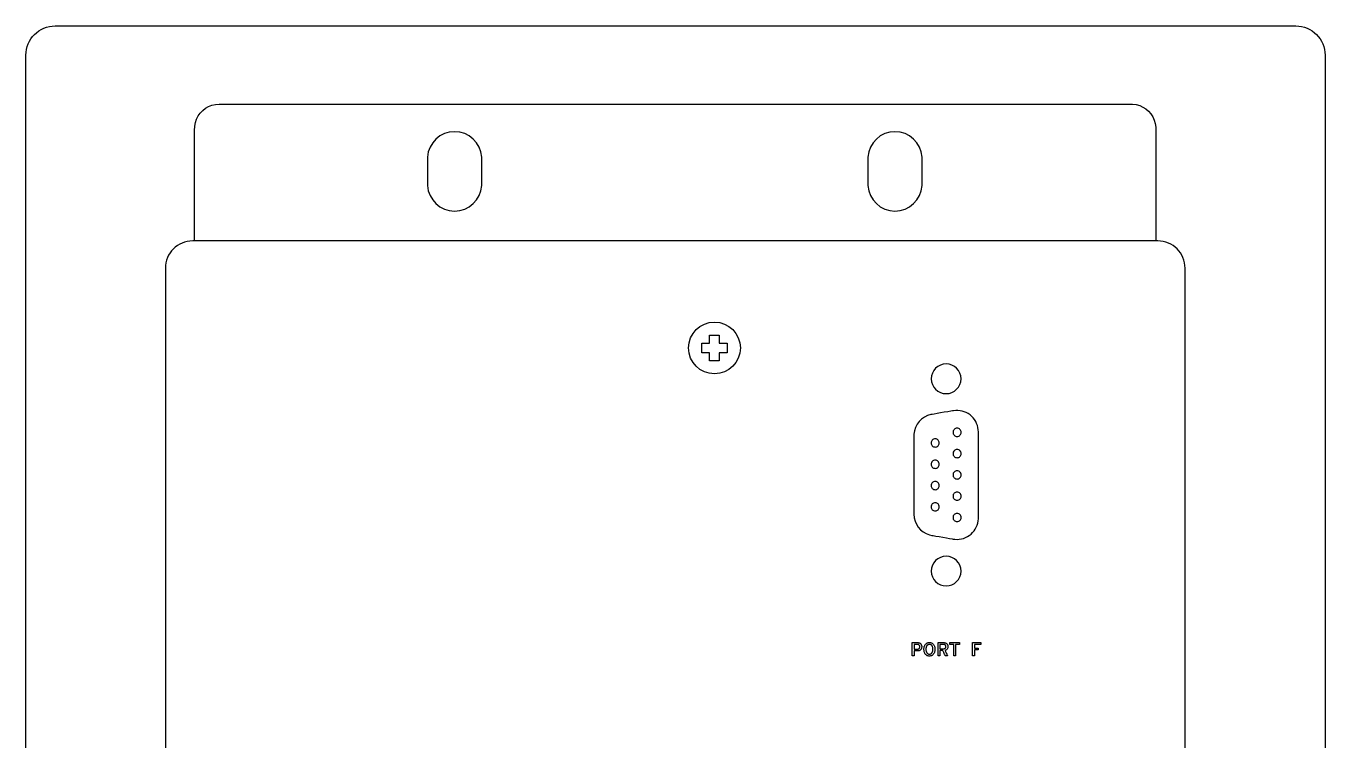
# Model space of a CAD drawing. Extents: x 1 to 47.7, y 0.2 to 33.3.
# Drawn here: x 20.13 to 26.78, y 17.17 to 20.82 of the extents above; entities that cross this region are included whole.
import ezdxf

# ---------------------------------------------------------------- set-up
doc = ezdxf.new("R2010")
doc.units = 0
doc.header["$MEASUREMENT"] = 0
for name, color, linetype in [('3_1__VERTICAL_RACK_MOUNT__', 7, 'CONTINUOUS'), ('3_2__VERTICAL_PANEL_MOUNT_', 7, 'CONTINUOUS'), ('4_0_____DWG', 7, 'CONTINUOUS')]:
    doc.layers.add(name, color=color, linetype=linetype)

msp = doc.modelspace()

# ---------------------------------------------------------------- linework, layer by layer
at = {"layer": '3_1__VERTICAL_RACK_MOUNT__'}
for points in [[(21.1165, 20.425), (21.1184, 20.425), (21.1241, 20.425), (21.1334, 20.425), (21.1464, 20.425), (21.1628, 20.425), (21.1826, 20.425), (21.2057, 20.425), (21.232, 20.425), (21.2614, 20.425), (21.2939, 20.425), (21.3293, 20.425), (21.3676, 20.425), (21.4087, 20.425), (21.4524, 20.425), (21.4987, 20.425), (21.5475, 20.425), (21.5987, 20.425), (21.6523, 20.425), (21.708, 20.425), (21.7659, 20.425), (21.8258, 20.425), (21.8877, 20.425), (22.017, 20.425), (22.153, 20.425), (22.295, 20.425), (22.4423, 20.425), (22.5942, 20.425), (22.7499, 20.425), (22.9087, 20.425), (23.2329, 20.425), (23.561, 20.425), (23.8871, 20.425), (24.0476, 20.425), (24.2055, 20.425), (24.36, 20.425), (24.5105, 20.425), (24.6561, 20.425), (24.7962, 20.425), (24.93, 20.425), (25.0569, 20.425), (25.1175, 20.425), (25.1761, 20.425), (25.2325, 20.425), (25.2868, 20.425), (25.3388, 20.425), (25.3884, 20.425), (25.4356, 20.425), (25.4802, 20.425), (25.5221, 20.425), (25.5613, 20.425), (25.5977, 20.425), (25.6312, 20.425), (25.6617, 20.425), (25.689, 20.425), (25.7132, 20.425), (25.7341, 20.425), (25.7517, 20.425), (25.7658, 20.425), (25.7763, 20.425), (25.7832, 20.425), (25.793, 20.4248), (25.8118, 20.4224), (25.8296, 20.4174), (25.8462, 20.4099), (25.8614, 20.4002), (25.875, 20.3884), (25.8867, 20.3748), (25.8965, 20.3596), (25.904, 20.343), (25.909, 20.3252), (25.9114, 20.3064), (25.9116, 20.3016), (25.9116, 20.2996), (25.9116, 20.2935), (25.9116, 20.2809), (25.9116, 20.2623), (25.9116, 20.2384), (25.9116, 20.2101), (25.9116, 20.178), (25.9116, 20.1429), (25.9116, 20.0661), (25.9116, 19.9856), (25.9116, 19.9069), (25.9116, 19.8701), (25.9116, 19.8359), (25.9116, 19.8049), (25.9116, 19.7781), (25.9116, 19.7559), (25.9116, 19.7392), (25.9116, 19.7287), (25.9116, 19.725), (25.9096, 19.725), (25.9036, 19.725), (25.8938, 19.725), (25.8802, 19.725), (25.8629, 19.725), (25.842, 19.725), (25.8177, 19.725), (25.79, 19.725), (25.7589, 19.725), (25.7247, 19.725), (25.6874, 19.725), (25.6471, 19.725), (25.6038, 19.725), (25.5577, 19.725), (25.5089, 19.725), (25.4575, 19.725), (25.4036, 19.725), (25.3472, 19.725), (25.2885, 19.725), (25.2275, 19.725), (25.1643, 19.725), (25.0991, 19.725), (24.9629, 19.725), (24.8197, 19.725), (24.67, 19.725), (24.5149, 19.725), (24.3548, 19.725), (24.1908, 19.725), (24.0234, 19.725), (23.6819, 19.725), (23.3363, 19.725), (22.9927, 19.725), (22.8236, 19.725), (22.6572, 19.725), (22.4944, 19.725), (22.336, 19.725), (22.1825, 19.725), (22.035, 19.725), (21.8939, 19.725), (21.8262, 19.725), (21.7603, 19.725), (21.6965, 19.725), (21.6347, 19.725), (21.5753, 19.725), (21.5181, 19.725), (21.4633, 19.725), (21.411, 19.725), (21.3613, 19.725), (21.3144, 19.725), (21.2702, 19.725), (21.2288, 19.725), (21.1905, 19.725), (21.1552, 19.725), (21.1231, 19.725), (21.0943, 19.725), (21.0688, 19.725), (21.0468, 19.725), (21.0283, 19.725), (21.0135, 19.725), (21.0024, 19.725), (20.9951, 19.725), (20.9918, 19.725), (20.9915, 19.7251), (20.9915, 19.7266), (20.9915, 19.735), (20.9915, 19.7497), (20.9915, 19.7701), (20.9915, 19.7955), (20.9915, 19.8251), (20.9915, 19.8584), (20.9915, 19.8944), (20.9915, 19.9326), (20.9915, 20.0125), (20.9915, 20.0924), (20.9915, 20.1306), (20.9915, 20.1666), (20.9915, 20.1998), (20.9915, 20.2295), (20.9915, 20.2549), (20.9915, 20.2753), (20.9915, 20.29), (20.9915, 20.2983), (20.9915, 20.2999), (20.9916, 20.3032), (20.9922, 20.3128), (20.9955, 20.3312), (21.0014, 20.3486), (21.0096, 20.3648), (21.0201, 20.3795), (21.0325, 20.3925), (21.0466, 20.4036), (21.0623, 20.4127), (21.0794, 20.4194), (21.0975, 20.4235), (21.1165, 20.425)], [(22.3221, 20.284), (22.2952, 20.2814), (22.27, 20.2739), (22.2471, 20.262), (22.2269, 20.2462), (22.2099, 20.2271), (22.1967, 20.205), (22.1877, 20.1805), (22.1834, 20.1541), (22.1831, 20.1427), (22.1831, 20.1317), (22.1831, 20.1141), (22.1831, 20.0924), (22.1831, 20.0695), (22.1831, 20.0479), (22.1831, 20.0303), (22.1831, 20.0193), (22.1834, 20.0078), (22.1877, 19.9814), (22.1967, 19.957), (22.2099, 19.9349), (22.2269, 19.9157), (22.2471, 19.9), (22.27, 19.8881), (22.2952, 19.8806), (22.3221, 19.878), (22.349, 19.8806), (22.3742, 19.8881), (22.3971, 19.9), (22.4173, 19.9157), (22.4343, 19.9349), (22.4475, 19.957), (22.4565, 19.9814), (22.4608, 20.0078), (22.4611, 20.0193), (22.4611, 20.0303), (22.4611, 20.0479), (22.4611, 20.0695), (22.4611, 20.0924), (22.4611, 20.1141), (22.4611, 20.1317), (22.4611, 20.1427), (22.4608, 20.1541), (22.4565, 20.1805), (22.4475, 20.205), (22.4343, 20.2271), (22.4173, 20.2462), (22.3971, 20.262), (22.3742, 20.2739), (22.349, 20.2814)], [(24.5766, 20.284), (24.5496, 20.2814), (24.5245, 20.2739), (24.5015, 20.262), (24.4813, 20.2462), (24.4644, 20.2271), (24.4512, 20.205), (24.4421, 20.1805), (24.4379, 20.1541), (24.4376, 20.1427), (24.4376, 20.1317), (24.4376, 20.1141), (24.4376, 20.0924), (24.4376, 20.0695), (24.4376, 20.0479), (24.4376, 20.0303), (24.4376, 20.0193), (24.4379, 20.0078), (24.4421, 19.9814), (24.4512, 19.957), (24.4644, 19.9349), (24.4813, 19.9157), (24.5015, 19.9), (24.5245, 19.8881), (24.5496, 19.8806), (24.5766, 19.878), (24.6035, 19.8806), (24.6287, 19.8881), (24.6516, 19.9), (24.6718, 19.9157), (24.6887, 19.9349), (24.702, 19.957), (24.711, 19.9814), (24.7153, 20.0078), (24.7156, 20.0193), (24.7156, 20.0303), (24.7156, 20.0479), (24.7156, 20.0695), (24.7156, 20.0924), (24.7156, 20.1141), (24.7156, 20.1317), (24.7156, 20.1427), (24.7153, 20.1541), (24.711, 20.1805), (24.702, 20.205), (24.6887, 20.2271), (24.6718, 20.2462), (24.6516, 20.262), (24.6287, 20.2739), (24.6035, 20.2814)]]:
    msp.add_lwpolyline(points, close=True, dxfattribs=at)
msp.add_lwpolyline([(26.0616, 17.1034), (26.0616, 17.1767), (26.0616, 17.2491), (26.0616, 17.3207), (26.0616, 17.3914), (26.0616, 17.4612), (26.0616, 17.5301), (26.0616, 17.5981), (26.0616, 17.6652), (26.0616, 17.7314), (26.0616, 17.7966), (26.0616, 17.8609), (26.0616, 17.9242), (26.0616, 17.9866), (26.0616, 18.0479), (26.0616, 18.1083), (26.0616, 18.1676), (26.0616, 18.2259), (26.0616, 18.2831), (26.0616, 18.3393), (26.0616, 18.3945), (26.0616, 18.4485), (26.0616, 18.5015), (26.0616, 18.5534), (26.0616, 18.6041), (26.0616, 18.6537), (26.0616, 18.7022), (26.0616, 18.7496), (26.0616, 18.7957), (26.0616, 18.8407), (26.0616, 18.8845), (26.0616, 18.9271), (26.0616, 18.9685), (26.0616, 19.0087), (26.0616, 19.0476), (26.0616, 19.0853), (26.0616, 19.1217), (26.0616, 19.1568), (26.0616, 19.1906), (26.0616, 19.2232), (26.0616, 19.2544), (26.0616, 19.2843), (26.0616, 19.3129), (26.0616, 19.3401), (26.0616, 19.3659), (26.0616, 19.3904), (26.0616, 19.4135), (26.0616, 19.4352), (26.0616, 19.4555), (26.0616, 19.4743), (26.0616, 19.4918), (26.0616, 19.5077), (26.0616, 19.5222), (26.0616, 19.5353), (26.0616, 19.5468), (26.0616, 19.5568), (26.0616, 19.5654), (26.0616, 19.5724), (26.0616, 19.5779), (26.0616, 19.5818), (26.0616, 19.5841), (26.0616, 19.5849), (26.0609, 19.5993), (26.0587, 19.6132), (26.0553, 19.6266), (26.0506, 19.6394), (26.0447, 19.6517), (26.0377, 19.6632), (26.0296, 19.674), (26.0206, 19.684), (26.0106, 19.693), (25.9999, 19.7011), (25.9883, 19.7081), (25.9761, 19.714), (25.9632, 19.7187), (25.9498, 19.7221), (25.9359, 19.7243), (25.9216, 19.725), (25.9207, 19.725), (25.918, 19.725), (25.9136, 19.725), (25.9074, 19.725), (25.8996, 19.725), (25.8901, 19.725), (25.8789, 19.725), (25.8661, 19.725), (25.8518, 19.725), (25.8359, 19.725), (25.8184, 19.725), (25.7995, 19.725), (25.7791, 19.725), (25.7572, 19.725), (25.734, 19.725), (25.7093, 19.725), (25.6833, 19.725), (25.656, 19.725), (25.6274, 19.725), (25.5975, 19.725), (25.5663, 19.725), (25.534, 19.725), (25.5004, 19.725), (25.4657, 19.725), (25.4299, 19.725), (25.3929, 19.725), (25.3549, 19.725), (25.3159, 19.725), (25.2758, 19.725), (25.2347, 19.725), (25.1927, 19.725), (25.1497, 19.725), (25.1059, 19.725), (25.0611, 19.725), (25.0155, 19.725), (24.9691, 19.725), (24.9219, 19.725), (24.8739, 19.725), (24.8252, 19.725), (24.7758, 19.725), (24.7258, 19.725), (24.675, 19.725), (24.6237, 19.725), (24.5717, 19.725), (24.4661, 19.725), (24.3585, 19.725), (24.2491, 19.725), (24.1381, 19.725), (24.0258, 19.725), (23.9123, 19.725), (23.7979, 19.725), (23.6828, 19.725), (23.4516, 19.725), (23.2203, 19.725), (23.1052, 19.725), (22.9909, 19.725), (22.8774, 19.725), (22.765, 19.725), (22.654, 19.725), (22.5446, 19.725), (22.437, 19.725), (22.3314, 19.725), (22.2795, 19.725), (22.2281, 19.725), (22.1774, 19.725), (22.1273, 19.725), (22.0779, 19.725), (22.0292, 19.725), (21.9812, 19.725), (21.934, 19.725), (21.8876, 19.725), (21.842, 19.725), (21.7973, 19.725), (21.7534, 19.725), (21.7105, 19.725), (21.6684, 19.725), (21.6274, 19.725), (21.5873, 19.725), (21.5482, 19.725), (21.5102, 19.725), (21.4733, 19.725), (21.4374, 19.725), (21.4027, 19.725), (21.3692, 19.725), (21.3368, 19.725), (21.3057, 19.725), (21.2758, 19.725), (21.2471, 19.725), (21.2198, 19.725), (21.1938, 19.725), (21.1692, 19.725), (21.1459, 19.725), (21.124, 19.725), (21.1036, 19.725), (21.0847, 19.725), (21.0673, 19.725), (21.0514, 19.725), (21.037, 19.725), (21.0242, 19.725), (21.0131, 19.725), (21.0036, 19.725), (20.9957, 19.725), (20.9895, 19.725), (20.9851, 19.725), (20.9824, 19.725), (20.9815, 19.725), (20.9672, 19.7243), (20.9533, 19.7221), (20.9399, 19.7187), (20.927, 19.714), (20.9148, 19.7081), (20.9033, 19.7011), (20.8925, 19.693), (20.8825, 19.684), (20.8735, 19.674), (20.8655, 19.6632), (20.8584, 19.6517), (20.8526, 19.6395), (20.8478, 19.6266), (20.8444, 19.6132), (20.8423, 19.5993), (20.8416, 19.585), (20.8416, 19.5842), (20.8416, 19.5818), (20.8416, 19.5779), (20.8416, 19.5724), (20.8416, 19.5654), (20.8416, 19.5569), (20.8416, 19.5468), (20.8416, 19.5353), (20.8416, 19.5222), (20.8416, 19.5077), (20.8416, 19.4918), (20.8416, 19.4743), (20.8416, 19.4555), (20.8416, 19.4352), (20.8416, 19.4135), (20.8416, 19.3904), (20.8416, 19.366), (20.8416, 19.3401), (20.8416, 19.3129), (20.8416, 19.2843), (20.8416, 19.2544), (20.8416, 19.2232), (20.8416, 19.1907), (20.8416, 19.1568), (20.8416, 19.1217), (20.8416, 19.0853), (20.8416, 19.0476), (20.8416, 19.0087), (20.8416, 18.9685), (20.8416, 18.9271), (20.8416, 18.8845), (20.8416, 18.8407), (20.8416, 18.7957), (20.8416, 18.7496), (20.8416, 18.7022), (20.8416, 18.6538), (20.8416, 18.6041), (20.8416, 18.5534), (20.8416, 18.5015), (20.8416, 18.4485), (20.8416, 18.3945), (20.8416, 18.3393), (20.8416, 18.2831), (20.8416, 18.2259), (20.8416, 18.1676), (20.8416, 18.1083), (20.8416, 18.0479), (20.8416, 17.9866), (20.8416, 17.9242), (20.8416, 17.8609), (20.8416, 17.7966), (20.8416, 17.7314), (20.8416, 17.6652), (20.8416, 17.5981), (20.8416, 17.5301), (20.8416, 17.4612), (20.8416, 17.3914), (20.8416, 17.3207), (20.8416, 17.2491), (20.8416, 17.1767), (20.8416, 17.1034)], dxfattribs=at)
at = {"layer": '3_2__VERTICAL_PANEL_MOUNT_'}
msp.add_lwpolyline([(20.128, 17.0984), (20.128, 17.1888), (20.128, 17.2784), (20.128, 17.3671), (20.128, 17.455), (20.128, 17.542), (20.128, 17.6281), (20.128, 17.7134), (20.128, 17.7977), (20.128, 17.8811), (20.128, 17.9636), (20.128, 18.0451), (20.128, 18.1257), (20.128, 18.2053), (20.128, 18.2839), (20.128, 18.3615), (20.128, 18.4381), (20.128, 18.5137), (20.128, 18.5882), (20.128, 18.6616), (20.128, 18.734), (20.128, 18.8053), (20.128, 18.8754), (20.128, 18.9445), (20.128, 19.0124), (20.128, 19.0792), (20.128, 19.1449), (20.128, 19.2093), (20.128, 19.2726), (20.128, 19.3347), (20.128, 19.3955), (20.128, 19.4552), (20.128, 19.5136), (20.128, 19.5707), (20.128, 19.6266), (20.128, 19.6812), (20.128, 19.7345), (20.128, 19.7865), (20.128, 19.8371), (20.128, 19.8864), (20.128, 19.9344), (20.128, 19.981), (20.128, 20.0262), (20.128, 20.07), (20.128, 20.1124), (20.128, 20.1534), (20.128, 20.193), (20.128, 20.2311), (20.128, 20.2677), (20.128, 20.3029), (20.128, 20.3365), (20.128, 20.3687), (20.128, 20.3993), (20.128, 20.4284), (20.128, 20.456), (20.128, 20.482), (20.128, 20.5064), (20.128, 20.5292), (20.128, 20.5505), (20.128, 20.5701), (20.128, 20.5881), (20.128, 20.6044), (20.128, 20.6191), (20.128, 20.6321), (20.128, 20.6434), (20.128, 20.653), (20.128, 20.6609), (20.128, 20.667), (20.128, 20.6714), (20.128, 20.6741), (20.128, 20.675), (20.1288, 20.6903), (20.131, 20.7052), (20.1347, 20.7196), (20.1398, 20.7334), (20.1461, 20.7465), (20.1536, 20.7589), (20.1622, 20.7704), (20.1719, 20.7811), (20.1826, 20.7907), (20.1941, 20.7994), (20.2065, 20.8069), (20.2196, 20.8132), (20.2334, 20.8183), (20.2478, 20.8219), (20.2627, 20.8242), (20.278, 20.825), (20.2783, 20.825), (20.2792, 20.825), (20.2806, 20.825), (20.2826, 20.825), (20.2852, 20.825), (20.2883, 20.825), (20.292, 20.825), (20.2962, 20.825), (20.301, 20.825), (20.3063, 20.825), (20.3122, 20.825), (20.3185, 20.825), (20.3255, 20.825), (20.3329, 20.825), (20.3408, 20.825), (20.3493, 20.825), (20.3583, 20.825), (20.3678, 20.825), (20.3777, 20.825), (20.3882, 20.825), (20.3992, 20.825), (20.4106, 20.825), (20.435, 20.825), (20.4612, 20.825), (20.4893, 20.825), (20.5192, 20.825), (20.5508, 20.825), (20.5843, 20.825), (20.6194, 20.825), (20.6562, 20.825), (20.6946, 20.825), (20.7347, 20.825), (20.7763, 20.825), (20.8194, 20.825), (20.864, 20.825), (20.9101, 20.825), (20.9576, 20.825), (21.0064, 20.825), (21.0566, 20.825), (21.1081, 20.825), (21.1609, 20.825), (21.215, 20.825), (21.2702, 20.825), (21.3266, 20.825), (21.3841, 20.825), (21.4427, 20.825), (21.5023, 20.825), (21.563, 20.825), (21.6247, 20.825), (21.6873, 20.825), (21.7508, 20.825), (21.8152, 20.825), (21.8804, 20.825), (21.9464, 20.825), (22.0132, 20.825), (22.0807, 20.825), (22.1489, 20.825), (22.2177, 20.825), (22.2872, 20.825), (22.3572, 20.825), (22.4278, 20.825), (22.5705, 20.825), (22.7149, 20.825), (22.8608, 20.825), (23.0078, 20.825), (23.1557, 20.825), (23.453, 20.825), (23.7503, 20.825), (23.8982, 20.825), (24.0452, 20.825), (24.1911, 20.825), (24.3355, 20.825), (24.4782, 20.825), (24.5488, 20.825), (24.6188, 20.825), (24.6883, 20.825), (24.7571, 20.825), (24.8253, 20.825), (24.8928, 20.825), (24.9596, 20.825), (25.0256, 20.825), (25.0908, 20.825), (25.1552, 20.825), (25.2187, 20.825), (25.2813, 20.825), (25.343, 20.825), (25.4037, 20.825), (25.4633, 20.825), (25.5219, 20.825), (25.5794, 20.825), (25.6358, 20.825), (25.691, 20.825), (25.7451, 20.825), (25.7979, 20.825), (25.8494, 20.825), (25.8996, 20.825), (25.9484, 20.825), (25.9959, 20.825), (26.042, 20.825), (26.0866, 20.825), (26.1297, 20.825), (26.1713, 20.825), (26.2114, 20.825), (26.2498, 20.825), (26.2866, 20.825), (26.3217, 20.825), (26.3552, 20.825), (26.3868, 20.825), (26.4167, 20.825), (26.4448, 20.825), (26.471, 20.825), (26.4954, 20.825), (26.5068, 20.825), (26.5178, 20.825), (26.5283, 20.825), (26.5382, 20.825), (26.5477, 20.825), (26.5567, 20.825), (26.5652, 20.825), (26.5731, 20.825), (26.5805, 20.825), (26.5875, 20.825), (26.5938, 20.825), (26.5997, 20.825), (26.605, 20.825), (26.6098, 20.825), (26.614, 20.825), (26.6177, 20.825), (26.6208, 20.825), (26.6234, 20.825), (26.6254, 20.825), (26.6269, 20.825), (26.6277, 20.825), (26.628, 20.825), (26.6433, 20.8242), (26.6582, 20.8219), (26.6726, 20.8183), (26.6864, 20.8132), (26.6995, 20.8069), (26.7119, 20.7994), (26.7234, 20.7907), (26.7341, 20.7811), (26.7437, 20.7704), (26.7524, 20.7589), (26.7599, 20.7465), (26.7662, 20.7334), (26.7713, 20.7196), (26.775, 20.7052), (26.7772, 20.6903), (26.778, 20.675), (26.778, 20.6741), (26.778, 20.6714), (26.778, 20.667), (26.778, 20.6609), (26.778, 20.653), (26.778, 20.6434), (26.778, 20.6321), (26.778, 20.6191), (26.778, 20.6044), (26.778, 20.5881), (26.778, 20.5701), (26.778, 20.5505), (26.778, 20.5292), (26.778, 20.5064), (26.778, 20.482), (26.778, 20.456), (26.778, 20.4284), (26.778, 20.3993), (26.778, 20.3687), (26.778, 20.3365), (26.778, 20.3029), (26.778, 20.2677), (26.778, 20.2311), (26.778, 20.193), (26.778, 20.1534), (26.778, 20.1124), (26.778, 20.07), (26.778, 20.0262), (26.778, 19.981), (26.778, 19.9344), (26.778, 19.8864), (26.778, 19.8371), (26.778, 19.7865), (26.778, 19.7345), (26.778, 19.6812), (26.778, 19.6266), (26.778, 19.5707), (26.778, 19.5136), (26.778, 19.4552), (26.778, 19.3955), (26.778, 19.3347), (26.778, 19.2726), (26.778, 19.2093), (26.778, 19.1449), (26.778, 19.0792), (26.778, 19.0124), (26.778, 18.9445), (26.778, 18.8754), (26.778, 18.8053), (26.778, 18.734), (26.778, 18.6616), (26.778, 18.5882), (26.778, 18.5137), (26.778, 18.4381), (26.778, 18.3615), (26.778, 18.2839), (26.778, 18.2053), (26.778, 18.1257), (26.778, 18.0451), (26.778, 17.9636), (26.778, 17.8811), (26.778, 17.7977), (26.778, 17.7134), (26.778, 17.6281), (26.778, 17.542), (26.778, 17.455), (26.778, 17.3671), (26.778, 17.2784), (26.778, 17.1888), (26.778, 17.0984)], dxfattribs=at)
at = {"layer": '4_0_____DWG'}
for points in [[(23.6524, 19.0447), (23.6257, 19.0474), (23.6009, 19.0551), (23.5784, 19.0673), (23.5588, 19.0835), (23.5426, 19.1031), (23.5304, 19.1256), (23.5226, 19.1505), (23.52, 19.1772), (23.5226, 19.2038), (23.5304, 19.2287), (23.5426, 19.2512), (23.5588, 19.2708), (23.5784, 19.287), (23.6009, 19.2992), (23.6257, 19.3069), (23.6524, 19.3096), (23.6791, 19.3069), (23.704, 19.2992), (23.7265, 19.287), (23.7461, 19.2708), (23.7623, 19.2512), (23.7745, 19.2287), (23.7822, 19.2038), (23.7849, 19.1772), (23.7822, 19.1505), (23.7745, 19.1256), (23.7623, 19.1031), (23.7461, 19.0835), (23.7265, 19.0673), (23.704, 19.0551), (23.6791, 19.0474)], [(24.8386, 18.9433), (24.8539, 18.9448), (24.8681, 18.9492), (24.8811, 18.9562), (24.8923, 18.9655), (24.9016, 18.9768), (24.9086, 18.9897), (24.913, 19.0039), (24.9146, 19.0193), (24.913, 19.0346), (24.9086, 19.0488), (24.9016, 19.0618), (24.8923, 19.073), (24.8811, 19.0823), (24.8681, 19.0893), (24.8539, 19.0937), (24.8386, 19.0953), (24.8232, 19.0937), (24.809, 19.0893), (24.7961, 19.0823), (24.7848, 19.073), (24.7755, 19.0618), (24.7685, 19.0488), (24.7641, 19.0346), (24.7626, 19.0193), (24.7641, 19.0039), (24.7685, 18.9897), (24.7755, 18.9768), (24.7848, 18.9655), (24.7961, 18.9562), (24.809, 18.9492), (24.8232, 18.9448)], [(24.6736, 18.3263), (24.6751, 18.308), (24.6795, 18.2906), (24.6865, 18.2744), (24.696, 18.2597), (24.7077, 18.2466), (24.7213, 18.2355), (24.7368, 18.2267), (24.7537, 18.2204), (24.7652, 18.2178), (24.7723, 18.2166), (24.7854, 18.2143), (24.8024, 18.2114), (24.8214, 18.2081), (24.8401, 18.2049), (24.8565, 18.202), (24.8686, 18.1999), (24.8743, 18.199), (24.8834, 18.1977), (24.8946, 18.1973), (24.9057, 18.1979), (24.9166, 18.1997), (24.9273, 18.2026), (24.9377, 18.2065), (24.9477, 18.2115), (24.9571, 18.2175), (24.966, 18.2245), (24.9741, 18.2323), (24.9813, 18.2409), (24.9875, 18.25), (24.9928, 18.2598), (24.9971, 18.27), (25.0003, 18.2806), (25.0024, 18.2916), (25.0035, 18.3027), (25.0036, 18.3134), (25.0036, 18.3473), (25.0036, 18.4036), (25.0036, 18.474), (25.0036, 18.5502), (25.0036, 18.624), (25.0036, 18.6869), (25.0036, 18.7308), (25.0036, 18.7473), (25.003, 18.7585), (25.0013, 18.7696), (24.9985, 18.7803), (24.9946, 18.7907), (24.9897, 18.8006), (24.9839, 18.8101), (24.9771, 18.8189), (24.9693, 18.827), (24.9607, 18.8343), (24.9515, 18.8408), (24.9417, 18.8461), (24.9315, 18.8505), (24.9209, 18.8538), (24.9101, 18.856), (24.899, 18.8571), (24.8879, 18.8571), (24.8767, 18.8559), (24.8718, 18.8551), (24.862, 18.8534), (24.8471, 18.8508), (24.829, 18.8477), (24.8099, 18.8444), (24.7918, 18.8413), (24.7769, 18.8387), (24.7671, 18.837), (24.7608, 18.8359), (24.7433, 18.8307), (24.7273, 18.8228), (24.7129, 18.8126), (24.7004, 18.8003), (24.69, 18.7862), (24.682, 18.7705), (24.6765, 18.7536), (24.6738, 18.7356), (24.6736, 18.7226), (24.6736, 18.6917), (24.6736, 18.6402), (24.6736, 18.5759), (24.6736, 18.5063), (24.6736, 18.4389), (24.6736, 18.3814), (24.6736, 18.3413)], [(24.8946, 18.7243), (24.8988, 18.7247), (24.9027, 18.7259), (24.9063, 18.7278), (24.9094, 18.7304), (24.912, 18.7335), (24.9139, 18.7371), (24.9151, 18.741), (24.9156, 18.7452), (24.9151, 18.7495), (24.9139, 18.7534), (24.912, 18.757), (24.9094, 18.7601), (24.9063, 18.7627), (24.9027, 18.7646), (24.8988, 18.7658), (24.8946, 18.7662), (24.8903, 18.7658), (24.8864, 18.7646), (24.8828, 18.7627), (24.8797, 18.7601), (24.8771, 18.757), (24.8752, 18.7534), (24.874, 18.7495), (24.8736, 18.7452), (24.874, 18.741), (24.8752, 18.7371), (24.8771, 18.7335), (24.8797, 18.7304), (24.8828, 18.7278), (24.8864, 18.7259), (24.8903, 18.7247)], [(24.7826, 18.6698), (24.7868, 18.6702), (24.7907, 18.6714), (24.7943, 18.6733), (24.7974, 18.6759), (24.8, 18.679), (24.8019, 18.6826), (24.8031, 18.6865), (24.8035, 18.6907), (24.8031, 18.695), (24.8019, 18.6989), (24.8, 18.7025), (24.7974, 18.7056), (24.7943, 18.7082), (24.7907, 18.7101), (24.7868, 18.7113), (24.7826, 18.7117), (24.7783, 18.7113), (24.7744, 18.7101), (24.7708, 18.7082), (24.7677, 18.7056), (24.7651, 18.7025), (24.7632, 18.6989), (24.762, 18.695), (24.7616, 18.6907), (24.762, 18.6865), (24.7632, 18.6826), (24.7651, 18.679), (24.7677, 18.6759), (24.7708, 18.6733), (24.7744, 18.6714), (24.7783, 18.6702)], [(24.8946, 18.6153), (24.8988, 18.6157), (24.9027, 18.6169), (24.9063, 18.6188), (24.9094, 18.6214), (24.912, 18.6245), (24.9139, 18.6281), (24.9151, 18.632), (24.9156, 18.6363), (24.9151, 18.6405), (24.9139, 18.6444), (24.912, 18.648), (24.9094, 18.6511), (24.9063, 18.6537), (24.9027, 18.6556), (24.8988, 18.6568), (24.8946, 18.6572), (24.8903, 18.6568), (24.8864, 18.6556), (24.8828, 18.6537), (24.8797, 18.6511), (24.8771, 18.648), (24.8752, 18.6444), (24.874, 18.6405), (24.8736, 18.6363), (24.874, 18.632), (24.8752, 18.6281), (24.8771, 18.6245), (24.8797, 18.6214), (24.8828, 18.6188), (24.8864, 18.6169), (24.8903, 18.6157)], [(24.7826, 18.5607), (24.7868, 18.5612), (24.7907, 18.5624), (24.7943, 18.5643), (24.7974, 18.5669), (24.8, 18.57), (24.8019, 18.5736), (24.8031, 18.5775), (24.8035, 18.5818), (24.8031, 18.586), (24.8019, 18.5899), (24.8, 18.5935), (24.7974, 18.5966), (24.7943, 18.5992), (24.7907, 18.6011), (24.7868, 18.6023), (24.7826, 18.6028), (24.7783, 18.6023), (24.7744, 18.6011), (24.7708, 18.5992), (24.7677, 18.5966), (24.7651, 18.5935), (24.7632, 18.5899), (24.762, 18.586), (24.7616, 18.5818), (24.762, 18.5775), (24.7632, 18.5736), (24.7651, 18.57), (24.7677, 18.5669), (24.7708, 18.5643), (24.7744, 18.5624), (24.7783, 18.5612)], [(24.7826, 18.4517), (24.7868, 18.4522), (24.7907, 18.4534), (24.7943, 18.4553), (24.7974, 18.4579), (24.8, 18.461), (24.8019, 18.4646), (24.8031, 18.4685), (24.8035, 18.4727), (24.8031, 18.477), (24.8019, 18.4809), (24.8, 18.4845), (24.7974, 18.4876), (24.7943, 18.4902), (24.7907, 18.4921), (24.7868, 18.4933), (24.7826, 18.4938), (24.7783, 18.4933), (24.7744, 18.4921), (24.7708, 18.4902), (24.7677, 18.4876), (24.7651, 18.4845), (24.7632, 18.4809), (24.762, 18.477), (24.7616, 18.4727), (24.762, 18.4685), (24.7632, 18.4646), (24.7651, 18.461), (24.7677, 18.4579), (24.7708, 18.4553), (24.7744, 18.4534), (24.7783, 18.4522)], [(24.8946, 18.5063), (24.8988, 18.5067), (24.9027, 18.5079), (24.9063, 18.5098), (24.9094, 18.5124), (24.912, 18.5155), (24.9139, 18.5191), (24.9151, 18.523), (24.9156, 18.5273), (24.9151, 18.5315), (24.9139, 18.5354), (24.912, 18.539), (24.9094, 18.5421), (24.9063, 18.5447), (24.9027, 18.5466), (24.8988, 18.5478), (24.8946, 18.5483), (24.8903, 18.5478), (24.8864, 18.5466), (24.8828, 18.5447), (24.8797, 18.5421), (24.8771, 18.539), (24.8752, 18.5354), (24.874, 18.5315), (24.8736, 18.5273), (24.874, 18.523), (24.8752, 18.5191), (24.8771, 18.5155), (24.8797, 18.5124), (24.8828, 18.5098), (24.8864, 18.5079), (24.8903, 18.5067)], [(24.8946, 18.3972), (24.8988, 18.3977), (24.9027, 18.3989), (24.9063, 18.4008), (24.9094, 18.4034), (24.912, 18.4065), (24.9139, 18.4101), (24.9151, 18.414), (24.9156, 18.4183), (24.9151, 18.4225), (24.9139, 18.4264), (24.912, 18.43), (24.9094, 18.4331), (24.9063, 18.4357), (24.9027, 18.4376), (24.8988, 18.4388), (24.8946, 18.4393), (24.8903, 18.4388), (24.8864, 18.4376), (24.8828, 18.4357), (24.8797, 18.4331), (24.8771, 18.43), (24.8752, 18.4264), (24.874, 18.4225), (24.8736, 18.4183), (24.874, 18.414), (24.8752, 18.4101), (24.8771, 18.4065), (24.8797, 18.4034), (24.8828, 18.4008), (24.8864, 18.3989), (24.8903, 18.3977)], [(24.7826, 18.3428), (24.7868, 18.3432), (24.7907, 18.3444), (24.7943, 18.3464), (24.7974, 18.3489), (24.8, 18.352), (24.8019, 18.3556), (24.8031, 18.3595), (24.8035, 18.3638), (24.8031, 18.368), (24.8019, 18.3719), (24.8, 18.3755), (24.7974, 18.3786), (24.7943, 18.3812), (24.7907, 18.3831), (24.7868, 18.3843), (24.7826, 18.3848), (24.7783, 18.3843), (24.7744, 18.3831), (24.7708, 18.3812), (24.7677, 18.3786), (24.7651, 18.3755), (24.7632, 18.3719), (24.762, 18.368), (24.7616, 18.3638), (24.762, 18.3595), (24.7632, 18.3556), (24.7651, 18.352), (24.7677, 18.3489), (24.7708, 18.3464), (24.7744, 18.3444), (24.7783, 18.3432)], [(24.8946, 18.2882), (24.8988, 18.2887), (24.9027, 18.2899), (24.9063, 18.2918), (24.9094, 18.2944), (24.912, 18.2975), (24.9139, 18.3011), (24.9151, 18.305), (24.9156, 18.3092), (24.9151, 18.3135), (24.9139, 18.3174), (24.912, 18.321), (24.9094, 18.3241), (24.9063, 18.3267), (24.9027, 18.3286), (24.8988, 18.3298), (24.8946, 18.3303), (24.8903, 18.3298), (24.8864, 18.3286), (24.8828, 18.3267), (24.8797, 18.3241), (24.8771, 18.321), (24.8752, 18.3174), (24.874, 18.3135), (24.8736, 18.3092), (24.874, 18.305), (24.8752, 18.3011), (24.8771, 18.2975), (24.8797, 18.2944), (24.8828, 18.2918), (24.8864, 18.2899), (24.8903, 18.2887)], [(24.8386, 17.9593), (24.8539, 17.9608), (24.8681, 17.9652), (24.8811, 17.9722), (24.8923, 17.9815), (24.9016, 17.9928), (24.9086, 18.0057), (24.913, 18.0199), (24.9146, 18.0353), (24.913, 18.0506), (24.9086, 18.0648), (24.9016, 18.0777), (24.8923, 18.089), (24.8811, 18.0983), (24.8681, 18.1053), (24.8539, 18.1097), (24.8386, 18.1112), (24.8232, 18.1097), (24.809, 18.1053), (24.7961, 18.0983), (24.7848, 18.089), (24.7755, 18.0777), (24.7685, 18.0648), (24.7641, 18.0506), (24.7626, 18.0353), (24.7641, 18.0199), (24.7685, 18.0057), (24.7755, 17.9928), (24.7848, 17.9815), (24.7961, 17.9722), (24.809, 17.9652), (24.8232, 17.9608)], [(24.7134, 17.6477), (24.7133, 17.6453), (24.713, 17.643), (24.7126, 17.6409), (24.712, 17.6389), (24.7113, 17.6371), (24.7104, 17.6354), (24.7093, 17.6339), (24.708, 17.6324), (24.7067, 17.6312), (24.7052, 17.63), (24.7036, 17.629), (24.7019, 17.6282), (24.7001, 17.6275), (24.6982, 17.627), (24.6962, 17.6266), (24.694, 17.6264), (24.6918, 17.6263), (24.691, 17.6263), (24.6894, 17.6263), (24.687, 17.6263), (24.6841, 17.6263), (24.6811, 17.6263), (24.6783, 17.6263), (24.676, 17.6263), (24.6746, 17.6263), (24.6743, 17.6261), (24.6743, 17.6246), (24.6743, 17.6216), (24.6743, 17.6177), (24.6743, 17.6133), (24.6743, 17.609), (24.6743, 17.6052), (24.6743, 17.6023), (24.6743, 17.601), (24.6741, 17.6009), (24.6733, 17.6009), (24.6719, 17.6009), (24.6703, 17.6009), (24.6687, 17.6009), (24.6671, 17.6009), (24.6657, 17.6009), (24.6649, 17.6009), (24.6647, 17.601), (24.6647, 17.6047), (24.6647, 17.6123), (24.6647, 17.6226), (24.6647, 17.6343), (24.6647, 17.646), (24.6647, 17.6565), (24.6647, 17.6645), (24.6647, 17.6686), (24.6651, 17.6689), (24.6674, 17.6689), (24.671, 17.6689), (24.6755, 17.6689), (24.6803, 17.6689), (24.6849, 17.6689), (24.6888, 17.6689), (24.6914, 17.6689), (24.6925, 17.6689), (24.6946, 17.6689), (24.6966, 17.6686), (24.6985, 17.6683), (24.7004, 17.6677), (24.7021, 17.6671), (24.7038, 17.6663), (24.7053, 17.6653), (24.7068, 17.6642), (24.7081, 17.663), (24.7093, 17.6616), (24.7104, 17.66), (24.7113, 17.6583), (24.712, 17.6565), (24.7126, 17.6545), (24.713, 17.6524), (24.7133, 17.6501)], [(24.7033, 17.6477), (24.7031, 17.6503), (24.7026, 17.6526), (24.7017, 17.6546), (24.7005, 17.6562), (24.699, 17.6575), (24.6972, 17.6585), (24.695, 17.6591), (24.6926, 17.6593), (24.6916, 17.6594), (24.6898, 17.6594), (24.6872, 17.6594), (24.6841, 17.6594), (24.6809, 17.6594), (24.678, 17.6594), (24.6757, 17.6594), (24.6745, 17.6594), (24.6743, 17.659), (24.6743, 17.657), (24.6743, 17.6538), (24.6743, 17.6497), (24.6743, 17.6455), (24.6743, 17.6414), (24.6743, 17.6382), (24.6743, 17.6362), (24.6745, 17.6359), (24.6757, 17.6359), (24.678, 17.6359), (24.6809, 17.6359), (24.6841, 17.6359), (24.6872, 17.6359), (24.6898, 17.6359), (24.6916, 17.6359), (24.6926, 17.6359), (24.6951, 17.6361), (24.6973, 17.6368), (24.6991, 17.6377), (24.7007, 17.639), (24.7018, 17.6407), (24.7027, 17.6427), (24.7032, 17.645)], [(24.7808, 17.635), (24.7807, 17.6313), (24.7804, 17.6279), (24.7798, 17.6246), (24.7791, 17.6215), (24.7782, 17.6186), (24.7771, 17.6158), (24.7757, 17.6133), (24.7742, 17.6109), (24.7725, 17.6086), (24.7705, 17.6066), (24.7685, 17.6049), (24.7663, 17.6034), (24.7639, 17.6021), (24.7614, 17.6012), (24.7587, 17.6005), (24.7558, 17.6), (24.7529, 17.5998), (24.7499, 17.6), (24.7471, 17.6005), (24.7444, 17.6012), (24.7419, 17.6021), (24.7396, 17.6034), (24.7374, 17.6049), (24.7354, 17.6066), (24.7335, 17.6086), (24.7318, 17.6109), (24.7302, 17.6133), (24.7288, 17.6158), (24.7277, 17.6186), (24.7267, 17.6215), (24.726, 17.6246), (24.7254, 17.6279), (24.7251, 17.6313), (24.725, 17.635), (24.7251, 17.6386), (24.7254, 17.642), (24.726, 17.6453), (24.7267, 17.6484), (24.7277, 17.6514), (24.7288, 17.6541), (24.7302, 17.6567), (24.7318, 17.6591), (24.7335, 17.6614), (24.7354, 17.6634), (24.7374, 17.6651), (24.7396, 17.6666), (24.7419, 17.6678), (24.7444, 17.6687), (24.7471, 17.6694), (24.7499, 17.6699), (24.7529, 17.67), (24.7558, 17.6699), (24.7587, 17.6694), (24.7614, 17.6687), (24.7639, 17.6678), (24.7663, 17.6666), (24.7685, 17.6651), (24.7705, 17.6634), (24.7725, 17.6614), (24.7742, 17.6591), (24.7757, 17.6567), (24.7771, 17.6541), (24.7782, 17.6514), (24.7791, 17.6484), (24.7798, 17.6453), (24.7804, 17.642), (24.7807, 17.6386)], [(24.7708, 17.635), (24.7707, 17.6376), (24.7705, 17.6402), (24.7702, 17.6426), (24.7698, 17.6448), (24.7692, 17.6469), (24.7685, 17.6489), (24.7677, 17.6508), (24.7668, 17.6525), (24.7657, 17.654), (24.7645, 17.6554), (24.7632, 17.6565), (24.7618, 17.6575), (24.7602, 17.6584), (24.7586, 17.659), (24.7568, 17.6595), (24.7549, 17.6598), (24.7529, 17.6599), (24.7509, 17.6598), (24.749, 17.6595), (24.7473, 17.659), (24.7456, 17.6584), (24.7441, 17.6575), (24.7427, 17.6565), (24.7414, 17.6554), (24.7402, 17.654), (24.7391, 17.6525), (24.7382, 17.6508), (24.7373, 17.6489), (24.7366, 17.6469), (24.7361, 17.6448), (24.7356, 17.6426), (24.7353, 17.6402), (24.7351, 17.6376), (24.7351, 17.635), (24.7351, 17.6323), (24.7353, 17.6298), (24.7356, 17.6274), (24.7361, 17.6252), (24.7366, 17.6231), (24.7373, 17.6211), (24.7382, 17.6193), (24.7391, 17.6176), (24.7402, 17.616), (24.7414, 17.6146), (24.7427, 17.6134), (24.7441, 17.6123), (24.7456, 17.6115), (24.7473, 17.6108), (24.749, 17.6104), (24.7509, 17.6101), (24.7529, 17.61), (24.7549, 17.6101), (24.7568, 17.6104), (24.7586, 17.6108), (24.7602, 17.6115), (24.7618, 17.6123), (24.7632, 17.6134), (24.7645, 17.6146), (24.7657, 17.616), (24.7668, 17.6176), (24.7677, 17.6193), (24.7685, 17.6211), (24.7692, 17.6231), (24.7698, 17.6252), (24.7702, 17.6274), (24.7705, 17.6298), (24.7707, 17.6323)], [(24.8471, 17.6486), (24.8469, 17.645), (24.8463, 17.6417), (24.8453, 17.6388), (24.8439, 17.6362), (24.8421, 17.634), (24.84, 17.6321), (24.8375, 17.6305), (24.8346, 17.6293), (24.8327, 17.6286), (24.8335, 17.6269), (24.8351, 17.6236), (24.8371, 17.6193), (24.8394, 17.6146), (24.8417, 17.6099), (24.8438, 17.6057), (24.8453, 17.6025), (24.846, 17.601), (24.8458, 17.6009), (24.8449, 17.6009), (24.8434, 17.6009), (24.8415, 17.6009), (24.8396, 17.6009), (24.8377, 17.6009), (24.8361, 17.6009), (24.835, 17.6009), (24.8347, 17.6009), (24.8341, 17.6021), (24.8328, 17.6049), (24.8309, 17.6088), (24.8287, 17.6133), (24.8264, 17.6179), (24.8244, 17.6222), (24.8227, 17.6256), (24.8218, 17.6275), (24.8215, 17.6278), (24.8205, 17.6278), (24.8187, 17.6278), (24.8164, 17.6278), (24.8138, 17.6278), (24.8113, 17.6278), (24.8091, 17.6278), (24.8075, 17.6278), (24.8068, 17.6278), (24.8067, 17.6272), (24.8067, 17.6248), (24.8067, 17.6211), (24.8067, 17.6167), (24.8067, 17.612), (24.8067, 17.6076), (24.8067, 17.604), (24.8067, 17.6016), (24.8067, 17.6009), (24.8062, 17.6009), (24.8052, 17.6009), (24.8038, 17.6009), (24.8021, 17.6009), (24.8005, 17.6009), (24.799, 17.6009), (24.7978, 17.6009), (24.7971, 17.6009), (24.7971, 17.6017), (24.7971, 17.6067), (24.7971, 17.6152), (24.7971, 17.6259), (24.7971, 17.6376), (24.7971, 17.649), (24.7971, 17.6589), (24.7971, 17.666), (24.7971, 17.6689), (24.7979, 17.6689), (24.8007, 17.6689), (24.8047, 17.6689), (24.8095, 17.6689), (24.8145, 17.6689), (24.8191, 17.6689), (24.8229, 17.6689), (24.8254, 17.6689), (24.8265, 17.6689), (24.8285, 17.6688), (24.8305, 17.6686), (24.8323, 17.6682), (24.8341, 17.6678), (24.8358, 17.6671), (24.8374, 17.6664), (24.839, 17.6655), (24.8404, 17.6645), (24.8418, 17.6633), (24.843, 17.662), (24.8441, 17.6605), (24.845, 17.6589), (24.8458, 17.6572), (24.8463, 17.6552), (24.8468, 17.6532), (24.847, 17.651)], [(24.8372, 17.6483), (24.8371, 17.6496), (24.837, 17.6508), (24.8367, 17.6519), (24.8364, 17.6529), (24.8361, 17.6538), (24.8356, 17.6547), (24.8351, 17.6555), (24.8344, 17.6562), (24.8337, 17.6569), (24.8329, 17.6575), (24.8321, 17.658), (24.8312, 17.6584), (24.8302, 17.6588), (24.8292, 17.659), (24.8281, 17.6592), (24.827, 17.6593), (24.8259, 17.6594), (24.825, 17.6594), (24.8229, 17.6594), (24.8199, 17.6594), (24.8166, 17.6594), (24.8132, 17.6594), (24.8102, 17.6594), (24.8079, 17.6594), (24.8068, 17.6594), (24.8067, 17.6589), (24.8067, 17.657), (24.8067, 17.654), (24.8067, 17.6503), (24.8067, 17.6464), (24.8067, 17.6428), (24.8067, 17.6398), (24.8067, 17.6379), (24.8068, 17.6374), (24.8079, 17.6374), (24.8102, 17.6374), (24.8132, 17.6374), (24.8166, 17.6374), (24.8199, 17.6374), (24.8229, 17.6374), (24.825, 17.6374), (24.8259, 17.6374), (24.827, 17.6374), (24.8281, 17.6375), (24.8292, 17.6377), (24.8302, 17.638), (24.8311, 17.6383), (24.832, 17.6387), (24.8329, 17.6392), (24.8336, 17.6398), (24.8343, 17.6404), (24.835, 17.6411), (24.8355, 17.6419), (24.836, 17.6428), (24.8364, 17.6437), (24.8367, 17.6447), (24.837, 17.6459), (24.8371, 17.647)]]:
    msp.add_lwpolyline(points, close=True, dxfattribs=at)
for points in [[(23.6772, 19.2021), (23.7175, 19.2021), (23.7175, 19.1522), (23.6772, 19.1522), (23.6772, 19.112), (23.6273, 19.112), (23.6273, 19.1522), (23.5873, 19.1522), (23.5873, 19.2021), (23.6273, 19.2021), (23.6273, 19.2423), (23.6772, 19.2423), (23.6772, 19.2021)], [(24.8872, 17.659), (24.8872, 17.6009), (24.8773, 17.6009), (24.8773, 17.659), (24.8581, 17.659), (24.8581, 17.6689), (24.9064, 17.6689), (24.9064, 17.659), (24.8872, 17.659)], [(24.9837, 17.659), (24.9837, 17.6411), (25.0026, 17.6411), (25.0026, 17.6312), (24.9837, 17.6312), (24.9837, 17.6009), (24.9738, 17.6009), (24.9738, 17.6689), (25.0162, 17.6689), (25.0162, 17.659), (24.9837, 17.659)]]:
    msp.add_lwpolyline(points, dxfattribs=at)

doc.saveas('drawing.dxf')
